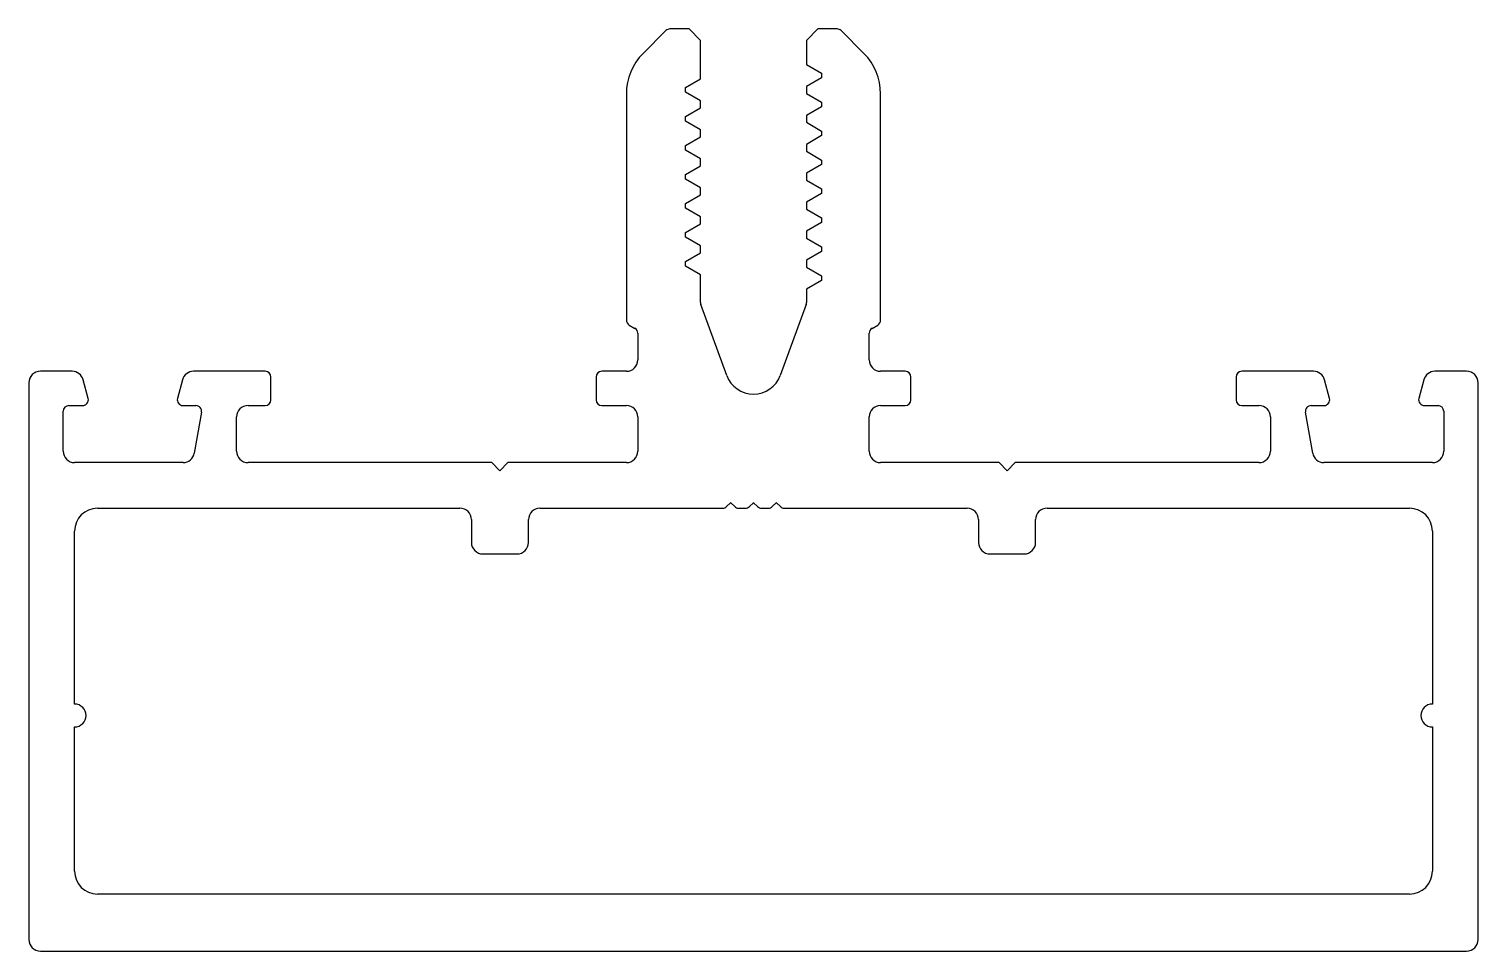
# Model space of a CAD drawing. Extents: x 4.1 to 67.6, y 5 to 45.4.
import ezdxf

# ---------------------------------------------------------------- set-up
doc = ezdxf.new("R2010")
doc.units = 0
doc.layers.get('0').update_dxf_attribs({"linetype": 'CONTINUOUS'})

msp = doc.modelspace()

# ---------------------------------------------------------------- linework, layer by layer
for p, q in [((32.021, 45.343), (31.023, 44.345)), ((33.04, 45.416), (32.197, 45.416)), ((33.54, 44.916), (33.04, 45.416)), ((38.68, 45.416), (38.18, 44.916)), ((39.523, 45.416), (38.68, 45.416)), ((40.698, 44.345), (39.7, 45.343)), ((33.54, 43.231), (33.54, 44.916)), ((38.18, 44.916), (38.18, 43.866)), ((38.18, 43.866), (38.845, 43.485)), ((32.876, 42.85), (33.54, 43.231)), ((38.845, 43.282), (38.18, 42.901)), ((38.845, 43.485), (38.845, 43.282)), ((30.29, 42.577), (30.29, 32.66)), ((32.876, 42.647), (32.876, 42.85)), ((33.54, 42.266), (32.876, 42.647)), ((38.18, 42.901), (38.18, 42.596)), ((38.18, 42.596), (38.845, 42.215)), ((41.43, 32.66), (41.43, 42.577)), ((32.876, 41.58), (33.54, 41.961)), ((33.54, 41.961), (33.54, 42.266)), ((38.845, 42.012), (38.18, 41.631)), ((38.845, 42.215), (38.845, 42.012)), ((32.876, 41.377), (32.876, 41.58)), ((33.54, 40.996), (32.876, 41.377)), ((38.18, 41.631), (38.18, 41.326)), ((38.18, 41.326), (38.845, 40.945)), ((32.876, 40.31), (33.54, 40.691)), ((33.54, 40.691), (33.54, 40.996)), ((38.845, 40.742), (38.18, 40.361)), ((38.845, 40.945), (38.845, 40.742)), ((32.876, 40.107), (32.876, 40.31)), ((33.54, 39.726), (32.876, 40.107)), ((38.18, 40.361), (38.18, 40.056)), ((38.18, 40.056), (38.845, 39.675)), ((32.876, 39.04), (33.54, 39.421)), ((33.54, 39.421), (33.54, 39.726)), ((38.845, 39.472), (38.18, 39.091)), ((38.845, 39.675), (38.845, 39.472)), ((32.876, 38.837), (32.876, 39.04)), ((33.54, 38.456), (32.876, 38.837)), ((38.18, 39.091), (38.18, 38.786)), ((38.18, 38.786), (38.845, 38.405)), ((32.876, 37.77), (33.54, 38.151)), ((33.54, 38.151), (33.54, 38.456)), ((38.845, 38.202), (38.18, 37.821)), ((38.845, 38.405), (38.845, 38.202)), ((32.876, 37.567), (32.876, 37.77)), ((33.54, 37.186), (32.876, 37.567)), ((38.18, 37.821), (38.18, 37.516)), ((38.18, 37.516), (38.845, 37.135)), ((32.876, 36.5), (33.54, 36.881)), ((33.54, 36.881), (33.54, 37.186)), ((38.845, 36.932), (38.18, 36.551)), ((38.845, 37.135), (38.845, 36.932)), ((32.876, 36.297), (32.876, 36.5)), ((33.54, 35.916), (32.876, 36.297)), ((38.18, 36.551), (38.18, 36.246)), ((38.18, 36.246), (38.845, 35.865)), ((32.876, 35.23), (33.54, 35.611)), ((33.54, 35.611), (33.54, 35.916)), ((38.845, 35.662), (38.18, 35.281)), ((38.845, 35.865), (38.845, 35.662)), ((32.876, 35.027), (32.876, 35.23)), ((33.54, 34.646), (32.876, 35.027)), ((38.18, 35.281), (38.18, 34.976)), ((38.18, 34.976), (38.845, 34.595)), ((33.54, 33.429), (33.54, 34.646)), ((38.845, 34.392), (38.18, 34.011)), ((38.845, 34.595), (38.845, 34.392)), ((38.18, 34.011), (38.18, 33.429)), ((34.686, 30.238), (33.556, 33.344)), ((38.165, 33.344), (37.035, 30.238)), ((30.415, 32.444), (30.665, 32.299)), ((41.055, 32.299), (41.305, 32.444)), ((30.79, 32.083), (30.79, 30.916)), ((40.93, 30.916), (40.93, 32.083)), ((4.11, 29.916), (4.11, 5.516)), ((6.004, 30.416), (4.61, 30.416)), ((6.706, 29.231), (6.487, 30.045)), ((10.834, 30.045), (10.615, 29.231)), ((14.46, 30.416), (11.317, 30.416)), ((14.71, 29.166), (14.71, 30.166)), ((28.96, 30.166), (28.96, 29.166)), ((30.29, 30.416), (29.21, 30.416)), ((42.51, 30.416), (41.43, 30.416)), ((42.76, 29.166), (42.76, 30.166)), ((57.01, 30.166), (57.01, 29.166)), ((60.404, 30.416), (57.26, 30.416)), ((61.106, 29.231), (60.887, 30.045)), ((65.234, 30.045), (65.015, 29.231)), ((67.11, 30.416), (65.717, 30.416)), ((67.61, 5.516), (67.61, 29.916)), ((5.61, 26.916), (5.61, 28.666)), ((5.86, 28.916), (6.464, 28.916)), ((10.857, 28.916), (11.425, 28.916)), ((11.671, 28.622), (11.355, 26.829)), ((13.71, 28.916), (14.46, 28.916)), ((29.21, 28.916), (30.29, 28.916)), ((41.43, 28.916), (42.51, 28.916)), ((57.26, 28.916), (58.01, 28.916)), ((60.366, 26.829), (60.05, 28.622)), ((60.296, 28.916), (60.864, 28.916)), ((65.257, 28.916), (65.86, 28.916)), ((66.11, 28.666), (66.11, 26.916)), ((13.21, 26.916), (13.21, 28.416)), ((30.79, 28.416), (30.79, 26.916)), ((40.93, 26.916), (40.93, 28.416)), ((58.51, 28.416), (58.51, 26.916)), ((10.863, 26.416), (6.11, 26.416)), ((24.394, 26.416), (13.71, 26.416)), ((24.748, 26.062), (24.394, 26.416)), ((25.102, 26.416), (24.748, 26.062)), ((30.29, 26.416), (25.102, 26.416)), ((46.619, 26.416), (41.43, 26.416)), ((46.973, 26.062), (46.619, 26.416)), ((47.327, 26.416), (46.973, 26.062)), ((58.01, 26.416), (47.327, 26.416)), ((65.61, 26.416), (60.858, 26.416)), ((7.11, 24.416), (22.998, 24.416)), ((26.498, 24.416), (34.507, 24.416)), ((34.684, 24.489), (34.855, 24.66)), ((34.866, 24.66), (35.037, 24.489)), ((35.214, 24.416), (35.507, 24.416)), ((35.684, 24.489), (35.855, 24.66)), ((35.866, 24.66), (36.037, 24.489)), ((36.214, 24.416), (36.507, 24.416)), ((36.684, 24.489), (36.855, 24.66)), ((36.866, 24.66), (37.037, 24.489)), ((37.214, 24.416), (45.223, 24.416)), ((48.723, 24.416), (64.61, 24.416)), ((23.498, 23.916), (23.498, 22.916)), ((25.998, 22.916), (25.998, 23.916)), ((45.723, 23.916), (45.723, 22.916)), ((48.223, 22.916), (48.223, 23.916)), ((6.11, 15.835), (6.11, 23.416)), ((65.61, 23.416), (65.61, 15.835)), ((23.998, 22.416), (25.498, 22.416)), ((46.223, 22.416), (47.723, 22.416)), ((6.11, 8.513), (6.11, 14.835)), ((65.61, 14.835), (65.61, 8.513)), ((64.61, 7.513), (7.11, 7.513)), ((4.61, 5.016), (67.11, 5.016))]:
    msp.add_line(p, q)
for centre, radius, start, end in [((32.197, 45.166), 0.25, 90, 135), ((39.523, 45.166), 0.25, 45, 90), ((32.79, 42.577), 2.5, 135, 180), ((38.93, 42.577), 2.5, 360, 45), ((33.79, 33.429), 0.25, 180, 200), ((37.93, 33.429), 0.25, 340, 360), ((30.54, 32.66), 0.25, 180, 240), ((41.18, 32.66), 0.25, 300, 360), ((30.54, 32.083), 0.25, 0, 60), ((41.18, 32.083), 0.25, 120, 180), ((30.29, 30.916), 0.5, 270, 0), ((41.43, 30.916), 0.5, 180, 270), ((4.61, 29.916), 0.5, 90, 180), ((6.004, 29.916), 0.5, 15, 90), ((11.317, 29.916), 0.5, 90, 165), ((14.46, 30.166), 0.25, 0, 90), ((29.21, 30.166), 0.25, 90, 180), ((35.86, 30.666), 1.25, 200, 340), ((42.51, 30.166), 0.25, 0, 90), ((57.26, 30.166), 0.25, 90, 180), ((60.404, 29.916), 0.5, 15, 90), ((65.717, 29.916), 0.5, 90, 165), ((67.11, 29.916), 0.5, 0, 90), ((6.464, 29.166), 0.25, 270, 15), ((10.857, 29.166), 0.25, 165, 270), ((60.864, 29.166), 0.25, 270, 15), ((65.257, 29.166), 0.25, 165, 270), ((5.86, 28.666), 0.25, 90, 180), ((11.425, 28.666), 0.25, 350, 90), ((13.71, 28.416), 0.5, 90.00007, 180), ((14.46, 29.166), 0.25, 270.00007, 0), ((29.21, 29.166), 0.25, 180, 270), ((30.29, 28.416), 0.5, 360, 90), ((41.43, 28.416), 0.5, 90, 180), ((42.51, 29.166), 0.25, 270, 0), ((57.26, 29.166), 0.25, 180, 269.99993), ((58.01, 28.416), 0.5, 360, 89.99993), ((60.296, 28.666), 0.25, 90, 190), ((65.86, 28.666), 0.25, 0, 90), ((6.11, 26.916), 0.5, 180, 270), ((10.863, 26.916), 0.5, 270, 350), ((13.71, 26.916), 0.5, 180, 270), ((30.29, 26.916), 0.5, 270, 0), ((41.43, 26.916), 0.5, 180, 270), ((58.01, 26.916), 0.5, 270, 0), ((60.858, 26.916), 0.5, 190, 270), ((65.61, 26.916), 0.5, 270, 360), ((25.102, 26.166), 0.25, 89.99998, 90.01353), ((46.619, 26.166), 0.25, 89.98647, 90.00002), ((7.11, 23.416), 1, 90, 180), ((22.998, 23.916), 0.5, 0, 90), ((26.498, 23.916), 0.5, 90, 180), ((34.507, 24.666), 0.25, 270.00001, 315), ((34.861, 24.654), 0.008, 45, 135), ((35.214, 24.666), 0.25, 225, 270), ((35.507, 24.666), 0.25, 270, 315), ((35.86, 24.654), 0.008, 45, 135), ((36.214, 24.666), 0.25, 225, 270), ((36.507, 24.666), 0.25, 270, 315), ((36.86, 24.654), 0.008, 45, 135), ((37.214, 24.666), 0.25, 224.99998, 269.99997), ((45.223, 23.916), 0.5, 0, 90), ((48.723, 23.916), 0.5, 90, 180), ((64.61, 23.416), 1, 0, 90), ((23.998, 22.916), 0.5, 180, 270), ((25.498, 22.916), 0.5, 270, 0), ((46.223, 22.916), 0.5, 180, 270), ((47.723, 22.916), 0.5, 270, 0), ((6.11, 15.335), 0.5, 270, 90), ((65.61, 15.335), 0.5, 90, 270), ((7.11, 8.513), 1, 180, 270), ((64.61, 8.513), 1, 270, 0), ((4.61, 5.516), 0.5, 180, 270), ((67.11, 5.516), 0.5, 270, 360)]:
    msp.add_arc(centre, radius, start, end)

doc.saveas('drawing.dxf')
